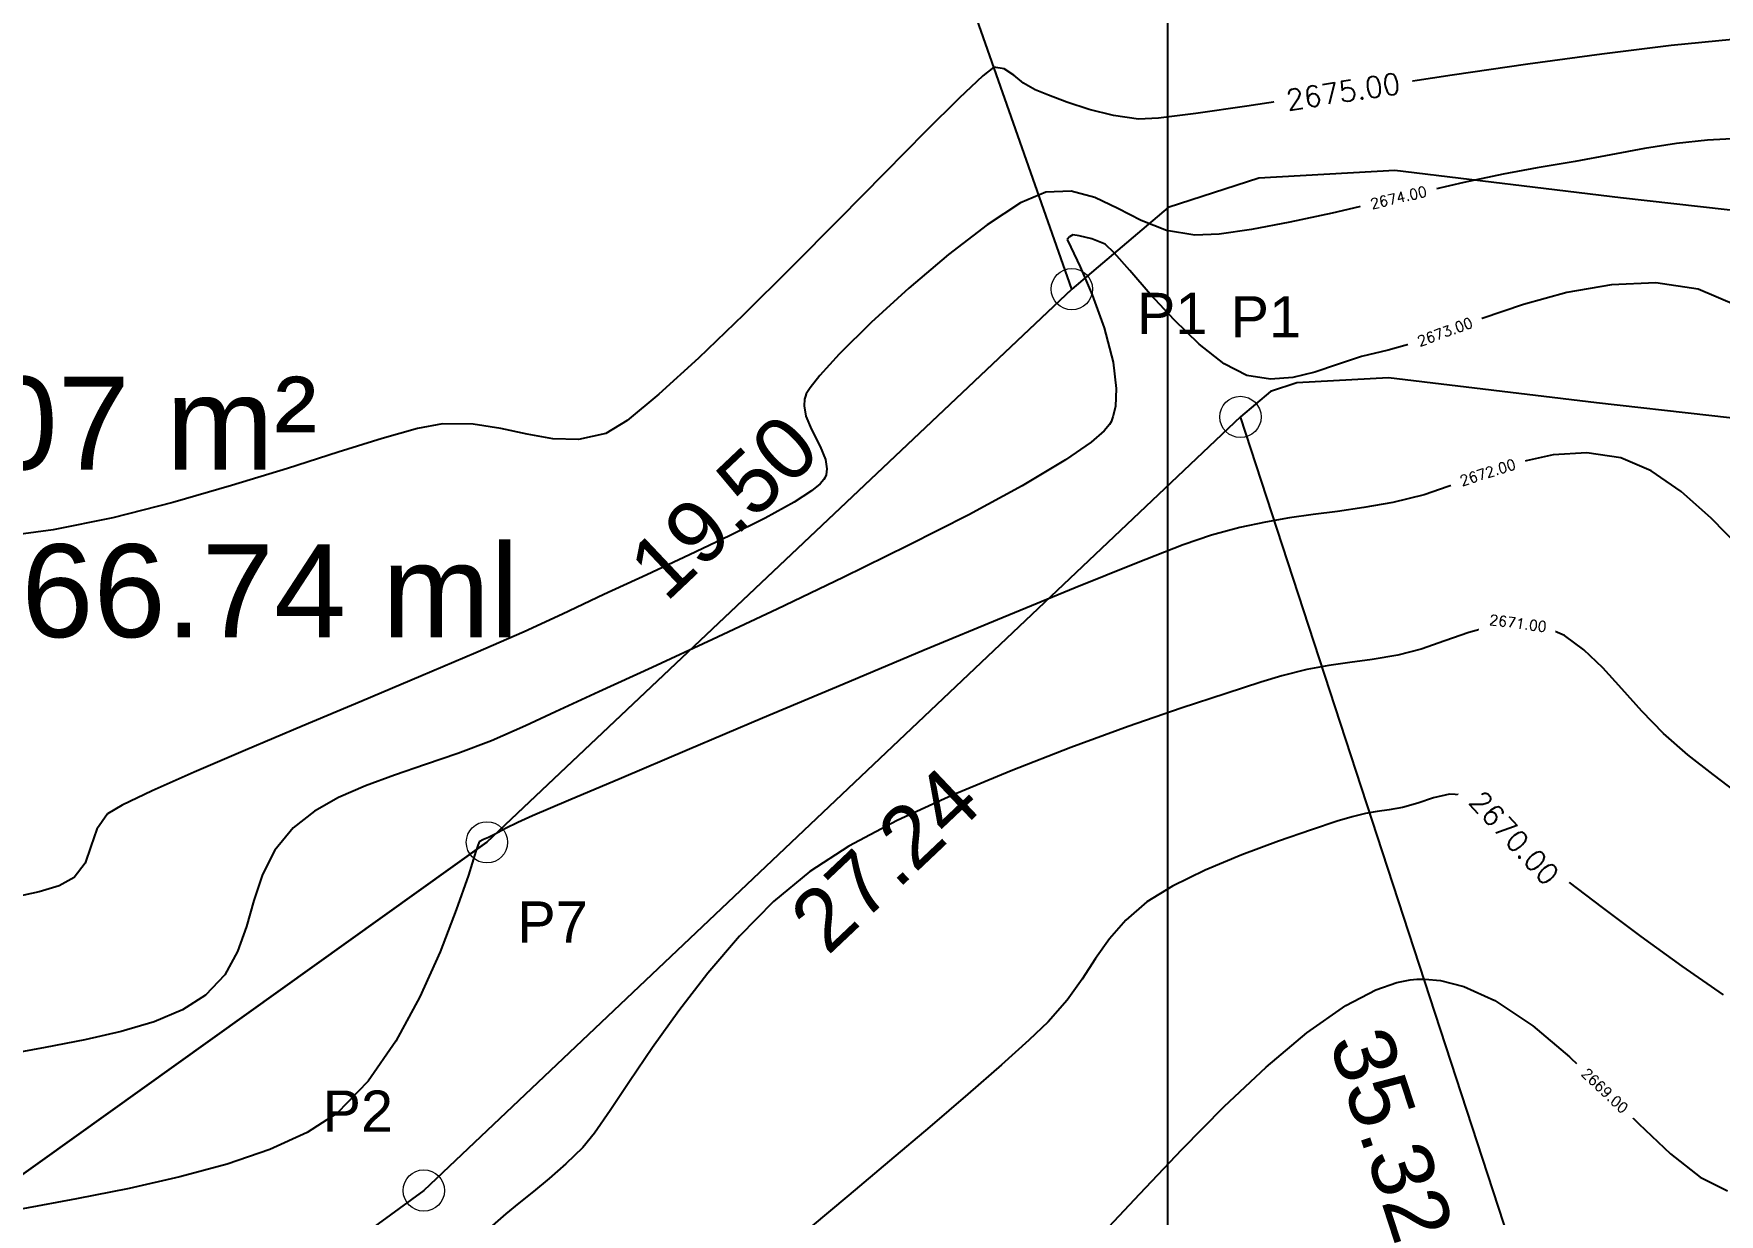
# Model space of a CAD drawing. Header units: millimetres. Extents: x 736950 to 740938, y 8500595 to 8502163.
# Drawn here: x 738272.53 to 738313.35, y 8501870.27 to 8501898.85 of the extents above; entities that cross this region are included whole.
import ezdxf
from ezdxf.enums import TextEntityAlignment as Align

# ---------------------------------------------------------------- set-up
doc = ezdxf.new("R2010")
doc.units = ezdxf.units.MM
for name, color, linetype in [('C-TOPO', 7, 'Continuous'), ('C-TOPO-MAJR', 9, 'Continuous'), ('C-TOPO-MINR', 8, 'Continuous'), ('C-TOPO-TEXT', 7, 'Continuous'), ('Cuadricula Coordenadas', 5, 'Continuous')]:
    doc.layers.add(name, color=color, linetype=linetype)
for name, color, linetype, lineweight in [('CAMINO ACTUAL', 1, 'Continuous', 13), ('COTAS', 40, 'Continuous', 5), ('CUADROS', 9, 'Continuous', 20)]:
    doc.layers.add(name, color=color, linetype=linetype, lineweight=lineweight)
doc.styles.add('COTAS', font='arial.ttf')
doc.styles.add('CUADROS', font='arial.ttf')
doc.styles.get("Standard").update_dxf_attribs({"font": 'simplex.shx'})
doc.dimstyles.new('GenDist', dxfattribs={"dimtxt": 1.5, "dimasz": 2, "dimexe": 0.18, "dimexo": 0.0625, "dimgap": 1, "dimtad": 2, "dimzin": 1, "dimdsep": 46, "dimtxsty": 'COTAS', "dimcen": 0.09, "dimse1": 1, "dimse2": 1, "dimsd1": 1, "dimsd2": 1, "dimadec": 0, "dimazin": 0, "dimtfac": 1, "dimtofl": 0, "dimtmove": 0, "dimatfit": 3, "dimfxl": 1, "dimtolj": 1, "dimtzin": 0, "dimarcsym": 0})

# ---------------------------------------------------------------- blocks, each defined once
blk = doc.blocks.new('*D88')
at = {"layer": 'Defpoints', "color": 0, "transparency": 16777216}
for p in [(738301.755, 8501889.572), (738281.978, 8501870.841), (738282.052, 8501870.763)]:
    blk.add_point(p, dxfattribs=at)
at = {"layer": 'COTAS', "color": 0, "transparency": 16777216, "insert": (738293.146, 8501878.856), "char_height": 1.5, "attachment_point": 5, "rotation": 43.4449, "style": 'COTAS'}
blk.add_mtext('\\A1;27.24', dxfattribs=at)
blk = doc.blocks.new('*D89')
at = {"layer": 'Defpoints', "color": 0, "transparency": 16777216}
for p in [(738281.978, 8501870.841), (738265.505, 8501858.824), (738265.622, 8501858.662)]:
    blk.add_point(p, dxfattribs=at)
at = {"layer": 'COTAS', "color": 0, "transparency": 16777216, "insert": (738274.9, 8501863.244), "char_height": 1.5, "attachment_point": 5, "rotation": 36.1096, "style": 'COTAS'}
blk.add_mtext('\\A1;20.39', dxfattribs=at)
blk = doc.blocks.new('*D99')
at = {"layer": 'Defpoints', "color": 0, "transparency": 16777216}
for p in [(738301.608, 8501889.524), (738301.755, 8501889.572), (738312.72, 8501856)]:
    blk.add_point(p, dxfattribs=at)
at = {"layer": 'COTAS', "color": 0, "transparency": 16777216, "insert": (738305.411, 8501872.189), "char_height": 1.5, "attachment_point": 5, "rotation": 288.0872, "style": 'COTAS'}
blk.add_mtext('\\A1;35.32', dxfattribs=at)
blk = doc.blocks.new('*D100')
at = {"layer": 'Defpoints', "color": 0, "transparency": 16777216}
for p in [(738289.934, 8501914.183), (738290.092, 8501914.239), (738297.672, 8501892.666)]:
    blk.add_point(p, dxfattribs=at)
at = {"layer": 'COTAS', "color": 0, "transparency": 16777216, "insert": (738292.058, 8501902.811), "char_height": 1.5, "attachment_point": 5, "rotation": 289.3595, "style": 'COTAS'}
blk.add_mtext('\\A1;22.87', dxfattribs=at)
blk = doc.blocks.new('*D105')
at = {"layer": 'Defpoints', "color": 0, "transparency": 16777216}
for p in [(738283.427, 8501879.382), (738283.506, 8501879.272), (738255.984, 8501859.592)]:
    blk.add_point(p, dxfattribs=at)
at = {"layer": 'COTAS', "color": 0, "transparency": 16777216, "insert": (738268.639, 8501870.979), "char_height": 1.5, "attachment_point": 5, "rotation": 35.5666, "style": 'COTAS'}
blk.add_mtext('\\A1;33.83', dxfattribs=at)
blk = doc.blocks.new('*D106')
at = {"layer": 'Defpoints', "color": 0, "transparency": 16777216}
for p in [(738297.535, 8501892.811), (738297.672, 8501892.666), (738283.506, 8501879.272)]:
    blk.add_point(p, dxfattribs=at)
at = {"layer": 'COTAS', "color": 0, "transparency": 16777216, "insert": (738289.239, 8501887.397), "char_height": 1.5, "attachment_point": 5, "rotation": 43.397, "style": 'COTAS'}
blk.add_mtext('\\A1;19.50', dxfattribs=at)
blk = doc.blocks.new('*U127')
at = {"layer": 'C-TOPO-MAJR', "color": 9, "linetype": 'Continuous', "lineweight": -3, "insert": (738304.244, 8501897.448, 2675), "char_height": 0.5, "width": 2.9819, "attachment_point": 5, "rotation": 8.6394, "bg_fill": 3, "box_fill_scale": 1.4, "bg_fill_color": 256, "bg_fill_true_color": 13158600, "bg_fill_transparency": 0}
blk.add_mtext('2675.00', dxfattribs=at)
blk = doc.blocks.new('*U128')
at = {"layer": 'C-TOPO-MINR', "color": 4, "linetype": 'Continuous', "lineweight": -3, "insert": (738305.585, 8501894.882, 2674), "char_height": 0.25, "width": 1.49095, "attachment_point": 5, "rotation": 13.1961, "bg_fill": 3, "box_fill_scale": 1.8, "bg_fill_color": 256, "bg_fill_true_color": 13158600, "bg_fill_transparency": 0}
blk.add_mtext('2674.00', dxfattribs=at)
blk = doc.blocks.new('*U129')
at = {"layer": 'C-TOPO-MINR', "color": 4, "linetype": 'Continuous', "lineweight": -3, "insert": (738306.709, 8501891.63, 2673), "char_height": 0.25, "width": 1.49095, "attachment_point": 5, "rotation": 20.0455, "bg_fill": 3, "box_fill_scale": 1.8, "bg_fill_color": 256, "bg_fill_true_color": 13158600, "bg_fill_transparency": 0}
blk.add_mtext('2673.00', dxfattribs=at)
blk = doc.blocks.new('*U130')
at = {"layer": 'C-TOPO-MINR', "color": 4, "linetype": 'Continuous', "lineweight": -3, "insert": (738307.745, 8501888.228, 2672), "char_height": 0.25, "width": 1.49095, "attachment_point": 5, "rotation": 17.7168, "bg_fill": 3, "box_fill_scale": 1.8, "bg_fill_color": 256, "bg_fill_true_color": 13158600, "bg_fill_transparency": 0}
blk.add_mtext('2672.00', dxfattribs=at)
blk = doc.blocks.new('*U131')
at = {"layer": 'C-TOPO-MINR', "color": 4, "linetype": 'Continuous', "lineweight": -3, "insert": (738308.478, 8501884.577, 2671), "char_height": 0.25, "width": 1.44286, "attachment_point": 5, "rotation": 352.5138, "bg_fill": 3, "box_fill_scale": 1.8, "bg_fill_color": 256, "bg_fill_true_color": 13158600, "bg_fill_transparency": 0}
blk.add_mtext('2671.00', dxfattribs=at)
blk = doc.blocks.new('*U132')
at = {"layer": 'C-TOPO-MAJR', "color": 9, "linetype": 'Continuous', "lineweight": -3, "insert": (738308.388, 8501879.38, 2670), "char_height": 0.5, "width": 2.9819, "attachment_point": 5, "rotation": 312.6847, "bg_fill": 3, "box_fill_scale": 1.4, "bg_fill_color": 256, "bg_fill_true_color": 13158600, "bg_fill_transparency": 0}
blk.add_mtext('2670.00', dxfattribs=at)
blk = doc.blocks.new('*U133')
at = {"layer": 'C-TOPO-MINR', "color": 4, "linetype": 'Continuous', "lineweight": -3, "insert": (738310.582, 8501873.259, 2669), "char_height": 0.25, "width": 1.49095, "attachment_point": 5, "rotation": 316.4081, "bg_fill": 3, "box_fill_scale": 1.8, "bg_fill_color": 256, "bg_fill_true_color": 13158600, "bg_fill_transparency": 0}
blk.add_mtext('2669.00', dxfattribs=at)

msp = doc.modelspace()

# ---------------------------------------------------------------- linework, layer by layer
at = {"flags": 128}
for points, elevation in [([(738297.672, 8501892.6662), (738290.0923, 8501914.2386), (738267.9248, 8501899.0398), (738255.1015, 8501891.0145), (738239.2577, 8501887.1487), (738255.9841, 8501859.592), (738283.5063, 8501879.2717)], 2677.154), ([(738301.7554, 8501889.5724), (738281.978, 8501870.8405), (738265.5047, 8501858.8237), (738254.2435, 8501852.4567), (738257.6059, 8501847.6166), (738268.0353, 8501844.8346), (738277.076, 8501845.2581), (738287.5657, 8501847.6803), (738291.4324, 8501851.6847), (738294.9209, 8501844.75), (738303.4166, 8501850.6021), (738312.7203, 8501855.9999)], 2668.81)]:
    msp.add_lwpolyline(points, close=True, dxfattribs=dict(at, elevation=elevation))
msp.add_lwpolyline([(738406.5503, 8501898.2148), (738399.651, 8501888.8854), (738391.4841, 8501886.2694), (738384.1476, 8501885.2053), (738375.6591, 8501885.2672), (738367.0806, 8501885.5051), (738338.0942, 8501886.9764), (738321.2638, 8501888.6856), (738310.3819, 8501889.9141), (738305.3388, 8501890.5219), (738303.1229, 8501890.3954), (738302.4838, 8501890.1896)])
for points in [[(738338.4738, 8501891.9635), (738321.7968, 8501893.6572), (738310.9615, 8501894.8804), (738305.4968, 8501895.539), (738302.1991, 8501895.3509), (738300.0078, 8501894.645), (738297.672, 8501892.6662), (738283.5063, 8501879.2717), (738255.9841, 8501859.592), (738253.2136, 8501858.294), (738250.0124, 8501857.8426), (738246.6604, 8501858.2187), (738242.1787, 8501859.6103), (738238.6265, 8501861.6904)], [(738302.4838, 8501890.1896), (738301.7554, 8501889.5724)]]:
    msp.add_lwpolyline(points, dxfattribs=at)
at = {"layer": 'C-TOPO', "color": 3, "linetype": 'Continuous', "lineweight": -3}
for p, q in [((738312.1849, 8501898.5622, 2675), (738310.5053, 8501898.3559, 2675)), ((738313.6759, 8501898.7126, 2675), (738312.1849, 8501898.5622, 2675)), ((738295.7842, 8501898.0392, 2675), (738295.5135, 8501897.8332, 2675)), ((738296.0359, 8501897.9978, 2675), (738295.7842, 8501898.0392, 2675)), ((738296.2646, 8501897.848, 2675), (738296.0359, 8501897.9978, 2675)), ((738308.7121, 8501898.1112, 2675), (738306.8806, 8501897.8455, 2675)), ((738310.5053, 8501898.3559, 2675), (738308.7121, 8501898.1112, 2675)), ((738295.5135, 8501897.8332, 2675), (738294.9419, 8501897.2893, 2675)), ((738296.5033, 8501897.6572, 2675), (738296.2646, 8501897.848, 2675)), ((738296.7851, 8501897.493, 2675), (738296.5033, 8501897.6572, 2675)), ((738306.8806, 8501897.8455, 2675), (738305.0857, 8501897.5761, 2675)), ((738294.9419, 8501897.2893, 2675), (738294.1308, 8501896.4802, 2675)), ((738297.1089, 8501897.3608, 2675), (738296.7851, 8501897.493, 2675)), ((738297.5548, 8501897.1914, 2675), (738297.1089, 8501897.3608, 2675)), ((738298.0893, 8501897.0169, 2675), (738297.5548, 8501897.1914, 2675)), ((738303.4025, 8501897.3203, 2675), (738301.9062, 8501897.0956, 2675)), ((738305.0857, 8501897.5761, 2675), (738303.4025, 8501897.3203, 2675)), ((738298.6786, 8501896.8696, 2675), (738298.0893, 8501897.0169, 2675)), ((738299.2892, 8501896.7814, 2675), (738298.6786, 8501896.8696, 2675)), ((738299.7745, 8501896.8088, 2675), (738299.2892, 8501896.7814, 2675)), ((738300.6718, 8501896.9193, 2675), (738299.7745, 8501896.8088, 2675)), ((738301.9062, 8501897.0956, 2675), (738300.6718, 8501896.9193, 2675)), ((738294.1308, 8501896.4802, 2675), (738293.1415, 8501895.4785, 2675)), ((738293.1415, 8501895.4785, 2675), (738292.0353, 8501894.3567, 2675)), ((738292.0353, 8501894.3567, 2675), (738290.8737, 8501893.1875, 2675)), ((738290.8737, 8501893.1875, 2675), (738289.7181, 8501892.0434, 2675)), ((738289.7181, 8501892.0434, 2675), (738288.6298, 8501890.9972, 2675)), ((738288.6298, 8501890.9972, 2675), (738287.6701, 8501890.1213, 2675)), ((738287.6701, 8501890.1213, 2675), (738286.9005, 8501889.4885, 2675)), ((738286.9005, 8501889.4885, 2675), (738286.3823, 8501889.1712, 2675)), ((738280.9671, 8501889.0507, 2675), (738279.9018, 8501888.7183, 2675)), ((738281.8255, 8501889.2904, 2675), (738280.9671, 8501889.0507, 2675)), ((738282.4332, 8501889.404, 2675), (738281.8255, 8501889.2904, 2675)), ((738283.1723, 8501889.398, 2675), (738282.4332, 8501889.404, 2675)), ((738283.8469, 8501889.2919, 2675), (738283.1723, 8501889.398, 2675)), ((738284.4809, 8501889.151, 2675), (738283.8469, 8501889.2919, 2675)), ((738285.0987, 8501889.0404, 2675), (738284.4809, 8501889.151, 2675)), ((738285.7245, 8501889.0255, 2675), (738285.0987, 8501889.0404, 2675)), ((738286.3823, 8501889.1712, 2675), (738285.7245, 8501889.0255, 2675)), ((738279.9018, 8501888.7183, 2675), (738278.6731, 8501888.3267, 2675)), ((738278.6731, 8501888.3267, 2675), (738277.3247, 8501887.9093, 2675)), ((738277.3247, 8501887.9093, 2675), (738275.9004, 8501887.4994, 2675)), ((738275.9004, 8501887.4994, 2675), (738274.4438, 8501887.1304, 2675)), ((738274.4438, 8501887.1304, 2675), (738272.9986, 8501886.8359, 2675)), ((738272.9986, 8501886.8359, 2675), (738271.6084, 8501886.6491, 2675)), ((738306.8188, 8501880.4402, 2670), (738306.431, 8501880.3514, 2670)), ((738307.2179, 8501880.4123, 2670), (738306.8188, 8501880.4402, 2670)), ((738305.3537, 8501880.0583, 2670), (738305.0674, 8501880.0199, 2670)), ((738305.6837, 8501880.1116, 2670), (738305.3537, 8501880.0583, 2670)), ((738306.0531, 8501880.2178, 2670), (738305.6837, 8501880.1116, 2670)), ((738306.431, 8501880.3514, 2670), (738306.0531, 8501880.2178, 2670)), ((738307.5223, 8501880.2633, 2670), (738307.2179, 8501880.4123, 2670)), ((738307.803, 8501880.0173, 2670), (738307.5223, 8501880.2633, 2670)), ((738304.0989, 8501879.7807, 2670), (738303.4741, 8501879.5759, 2670)), ((738304.4618, 8501879.8928, 2670), (738304.0989, 8501879.7807, 2670)), ((738304.7838, 8501879.9726, 2670), (738304.4618, 8501879.8928, 2670)), ((738305.0674, 8501880.0199, 2670), (738304.7838, 8501879.9726, 2670)), ((738308.0838, 8501879.7108, 2670), (738307.803, 8501880.0173, 2670)), ((738308.3885, 8501879.3804, 2670), (738308.0838, 8501879.7108, 2670)), ((738302.675, 8501879.2977, 2670), (738301.7894, 8501878.9652, 2670)), ((738303.4741, 8501879.5759, 2670), (738302.675, 8501879.2977, 2670)), ((738308.7409, 8501879.0628, 2670), (738308.3885, 8501879.3804, 2670)), ((738301.7894, 8501878.9652, 2670), (738300.9047, 8501878.5975, 2670)), ((738309.1023, 8501878.7811, 2670), (738308.7409, 8501879.0628, 2670)), ((738300.9047, 8501878.5975, 2670), (738300.1087, 8501878.2139, 2670)), ((738309.7175, 8501878.3055, 2670), (738309.1023, 8501878.7811, 2670)), ((738300.1087, 8501878.2139, 2670), (738299.4888, 8501877.8335, 2670)), ((738310.5237, 8501877.6918, 2670), (738309.7175, 8501878.3055, 2670)), ((738299.4888, 8501877.8335, 2670), (738298.9774, 8501877.3907, 2670)), ((738311.4579, 8501876.9955, 2670), (738310.5237, 8501877.6918, 2670)), ((738298.9774, 8501877.3907, 2670), (738298.5808, 8501876.9313, 2670)), ((738298.5808, 8501876.9313, 2670), (738298.2469, 8501876.455, 2670)), ((738312.4569, 8501876.2724, 2670), (738311.4579, 8501876.9955, 2670)), ((738298.2469, 8501876.455, 2670), (738297.9234, 8501875.9619, 2670)), ((738297.9234, 8501875.9619, 2670), (738297.558, 8501875.4518, 2670)), ((738313.4579, 8501875.5781, 2670), (738312.4569, 8501876.2724, 2670)), ((738297.558, 8501875.4518, 2670), (738297.0984, 8501874.9246, 2670)), ((738297.0984, 8501874.9246, 2670), (738296.633, 8501874.4791, 2670)), ((738296.633, 8501874.4791, 2670), (738295.9677, 8501873.882, 2670)), ((738295.9677, 8501873.882, 2670), (738295.1507, 8501873.1711, 2670)), ((738295.1507, 8501873.1711, 2670), (738294.2304, 8501872.384, 2670)), ((738294.2304, 8501872.384, 2670), (738293.255, 8501871.5583, 2670)), ((738293.255, 8501871.5583, 2670), (738292.273, 8501870.7317, 2670)), ((738292.273, 8501870.7317, 2670), (738291.3325, 8501869.9418, 2670))]:
    msp.add_line(p, q, dxfattribs=at)
at = {"layer": 'C-TOPO', "color": 42, "linetype": 'Continuous', "lineweight": -3}
for p, q in [((738311.5374, 8501896.0677, 2674), (738310.7214, 8501895.9195, 2674)), ((738312.3165, 8501896.1913, 2674), (738311.5374, 8501896.0677, 2674)), ((738313.069, 8501896.2769, 2674), (738312.3165, 8501896.1913, 2674)), ((738313.8054, 8501896.311, 2674), (738313.069, 8501896.2769, 2674)), ((738308.9373, 8501895.6033, 2674), (738308.1152, 8501895.4522, 2674)), ((738309.8582, 8501895.7603, 2674), (738308.9373, 8501895.6033, 2674)), ((738310.7214, 8501895.9195, 2674), (738309.8582, 8501895.7603, 2674)), ((738307.1622, 8501895.2474, 2674), (738306.1237, 8501895.0088, 2674)), ((738308.1152, 8501895.4522, 2674), (738307.1622, 8501895.2474, 2674)), ((738296.4308, 8501894.7533, 2674), (738295.6181, 8501894.2221, 2674)), ((738297.0434, 8501895.0178, 2674), (738296.4308, 8501894.7533, 2674)), ((738297.6582, 8501895.0405, 2674), (738297.0434, 8501895.0178, 2674)), ((738298.2291, 8501894.8832, 2674), (738297.6582, 8501895.0405, 2674)), ((738298.7849, 8501894.6217, 2674), (738298.2291, 8501894.8832, 2674)), ((738305.0453, 8501894.7559, 2674), (738303.9726, 8501894.5086, 2674)), ((738306.1237, 8501895.0088, 2674), (738305.0453, 8501894.7559, 2674)), ((738299.3543, 8501894.3318, 2674), (738298.7849, 8501894.6217, 2674)), ((738299.9662, 8501894.0894, 2674), (738299.3543, 8501894.3318, 2674)), ((738303.9726, 8501894.5086, 2674), (738302.9511, 8501894.2867, 2674)), ((738295.6181, 8501894.2221, 2674), (738294.6888, 8501893.507, 2674)), ((738297.6193, 8501893.9331, 2673), (738297.5618, 8501893.8692, 2673)), ((738297.6927, 8501893.9803, 2673), (738297.6193, 8501893.9331, 2673)), ((738297.8489, 8501893.9587, 2673), (738297.6927, 8501893.9803, 2673)), ((738298.16, 8501893.8819, 2673), (738297.8489, 8501893.9587, 2673)), ((738300.6493, 8501893.9704, 2674), (738299.9662, 8501894.0894, 2674)), ((738301.2439, 8501893.9978, 2674), (738300.6493, 8501893.9704, 2674)), ((738302.0263, 8501894.1098, 2674), (738301.2439, 8501893.9978, 2674)), ((738302.9511, 8501894.2867, 2674), (738302.0263, 8501894.1098, 2674)), ((738294.6888, 8501893.507, 2674), (738293.7265, 8501892.6911, 2674)), ((738297.5618, 8501893.8692, 2673), (738297.6487, 8501893.684, 2673)), ((738297.6487, 8501893.684, 2673), (738297.8717, 8501893.2093, 2673)), ((738298.4811, 8501893.7513, 2673), (738298.16, 8501893.8819, 2673)), ((738298.6961, 8501893.5444, 2673), (738298.4811, 8501893.7513, 2673)), ((738299.0741, 8501893.1146, 2673), (738298.6961, 8501893.5444, 2673)), ((738297.8717, 8501893.2093, 2673), (738298.1621, 8501892.5298, 2673)), ((738299.5723, 8501892.5464, 2673), (738299.0741, 8501893.1146, 2673)), ((738293.7265, 8501892.6911, 2674), (738292.8148, 8501891.8572, 2674)), ((738310.7452, 8501892.773, 2673), (738309.6636, 8501892.5813, 2673)), ((738311.8167, 8501892.8172, 2673), (738310.7452, 8501892.773, 2673)), ((738312.843, 8501892.6633, 2673), (738311.8167, 8501892.8172, 2673)), ((738298.1621, 8501892.5298, 2673), (738298.4511, 8501891.7301, 2673)), ((738300.148, 8501891.9243, 2673), (738299.5723, 8501892.5464, 2673)), ((738308.607, 8501892.293, 2673), (738307.6104, 8501891.959, 2673)), ((738309.6636, 8501892.5813, 2673), (738308.607, 8501892.293, 2673)), ((738313.765, 8501892.2707, 2673), (738312.843, 8501892.6633, 2673)), ((738300.7584, 8501891.3326, 2673), (738300.148, 8501891.9243, 2673)), ((738307.6104, 8501891.959, 2673), (738306.709, 8501891.6301, 2673)), ((738292.8148, 8501891.8572, 2674), (738292.037, 8501891.0884, 2674)), ((738298.4511, 8501891.7301, 2673), (738298.67, 8501890.895, 2673)), ((738306.709, 8501891.6301, 2673), (738305.9377, 8501891.3571, 2673)), ((738292.037, 8501891.0884, 2674), (738291.5675, 8501890.5759, 2674)), ((738301.3605, 8501890.8559, 2673), (738300.7584, 8501891.3326, 2673)), ((738305.3316, 8501891.1908, 2673), (738304.6873, 8501891.0324, 2673)), ((738305.9377, 8501891.3571, 2673), (738305.3316, 8501891.1908, 2673)), ((738298.67, 8501890.895, 2673), (738298.7485, 8501890.2583, 2673)), ((738301.9115, 8501890.5785, 2673), (738301.3605, 8501890.8559, 2673)), ((738303.5572, 8501890.6578, 2673), (738303.0252, 8501890.5252, 2673)), ((738304.1036, 8501890.8408, 2673), (738303.5572, 8501890.6578, 2673)), ((738304.6873, 8501891.0324, 2673), (738304.1036, 8501890.8408, 2673)), ((738291.3325, 8501890.2792, 2674), (738291.2416, 8501890.1331, 2674)), ((738291.5675, 8501890.5759, 2674), (738291.3325, 8501890.2792, 2674)), ((738298.7485, 8501890.2583, 2673), (738298.728, 8501889.8275, 2673)), ((738302.4843, 8501890.4849, 2673), (738301.9115, 8501890.5785, 2673)), ((738303.0252, 8501890.5252, 2673), (738302.4843, 8501890.4849, 2673)), ((738291.1975, 8501889.9983, 2674), (738291.1869, 8501889.8376, 2674)), ((738291.1869, 8501889.8376, 2674), (738291.2324, 8501889.5932, 2674)), ((738291.2179, 8501890.0776, 2674), (738291.1975, 8501889.9983, 2674)), ((738291.2416, 8501890.1331, 2674), (738291.2179, 8501890.0776, 2674)), ((738291.2324, 8501889.5932, 2674), (738291.369, 8501889.2646, 2674)), ((738298.6228, 8501889.4571, 2673), (738298.5843, 8501889.389, 2673)), ((738298.6682, 8501889.5727, 2673), (738298.6228, 8501889.4571, 2673)), ((738298.728, 8501889.8275, 2673), (738298.6682, 8501889.5727, 2673)), ((738291.369, 8501889.2646, 2674), (738291.5791, 8501888.8577, 2674)), ((738298.4555, 8501889.2353, 2673), (738298.1414, 8501888.9636, 2673)), ((738298.5843, 8501889.389, 2673), (738298.4555, 8501889.2353, 2673)), ((738291.5791, 8501888.8577, 2674), (738291.7069, 8501888.5421, 2674)), ((738298.1414, 8501888.9636, 2673), (738297.52, 8501888.5337, 2673)), ((738309.3306, 8501888.654, 2672), (738308.532, 8501888.4795, 2672)), ((738310.1423, 8501888.7035, 2672), (738309.3306, 8501888.654, 2672)), ((738310.9679, 8501888.5796, 2672), (738310.1423, 8501888.7035, 2672)), ((738291.7069, 8501888.5421, 2674), (738291.7407, 8501888.3151, 2674)), ((738291.7407, 8501888.3151, 2674), (738291.7198, 8501888.1697, 2674)), ((738297.52, 8501888.5337, 2673), (738296.4676, 8501887.9066, 2673)), ((738307.7455, 8501888.2282, 2672), (738306.9701, 8501887.9486, 2672)), ((738308.532, 8501888.4795, 2672), (738307.7455, 8501888.2282, 2672)), ((738311.6992, 8501888.2675, 2672), (738310.9679, 8501888.5796, 2672)), ((738312.4307, 8501887.7639, 2672), (738311.6992, 8501888.2675, 2672)), ((738291.5808, 8501887.9532, 2674), (738291.369, 8501887.7798, 2674)), ((738291.6677, 8501888.0537, 2674), (738291.5808, 8501887.9532, 2674)), ((738291.6937, 8501888.0991, 2674), (738291.6677, 8501888.0537, 2674)), ((738291.7198, 8501888.1697, 2674), (738291.6937, 8501888.0991, 2674)), ((738296.4676, 8501887.9066, 2673), (738295.1736, 8501887.2048, 2673)), ((738306.9701, 8501887.9486, 2672), (738306.2049, 8501887.689, 2672)), ((738290.9508, 8501887.5108, 2674), (738290.2452, 8501887.1235, 2674)), ((738291.369, 8501887.7798, 2674), (738290.9508, 8501887.5108, 2674)), ((738305.449, 8501887.4977, 2672), (738304.7426, 8501887.3768, 2672)), ((738306.2049, 8501887.689, 2672), (738305.449, 8501887.4977, 2672)), ((738313.1557, 8501887.1224, 2672), (738312.4307, 8501887.7639, 2672)), ((738290.2452, 8501887.1235, 2674), (738289.382, 8501886.6921, 2674)), ((738295.1736, 8501887.2048, 2673), (738293.7073, 8501886.4549, 2673)), ((738302.3626, 8501887.0273, 2672), (738301.7409, 8501886.894, 2672)), ((738302.946, 8501887.1262, 2672), (738302.3626, 8501887.0273, 2672)), ((738303.5187, 8501887.2069, 2672), (738302.946, 8501887.1262, 2672)), ((738304.1084, 8501887.2851, 2672), (738303.5187, 8501887.2069, 2672)), ((738304.7426, 8501887.3768, 2672), (738304.1084, 8501887.2851, 2672)), ((738313.8675, 8501886.3966, 2672), (738313.1557, 8501887.1224, 2672)), ((738289.382, 8501886.6921, 2674), (738288.4102, 8501886.2301, 2674)), ((738301.0533, 8501886.7107, 2672), (738300.3707, 8501886.4717, 2672)), ((738301.7409, 8501886.894, 2672), (738301.0533, 8501886.7107, 2672)), ((738288.4102, 8501886.2301, 2674), (738287.3788, 8501885.7511, 2674)), ((738293.7073, 8501886.4549, 2673), (738292.1379, 8501885.6833, 2673)), ((738300.3707, 8501886.4717, 2672), (738299.2379, 8501886.0317, 2672)), ((738287.3788, 8501885.7511, 2674), (738286.3368, 8501885.2684, 2674)), ((738299.2379, 8501886.0317, 2672), (738297.7509, 8501885.4324, 2672)), ((738292.1379, 8501885.6833, 2673), (738290.5348, 8501884.9168, 2673)), ((738297.7509, 8501885.4324, 2672), (738296.0057, 8501884.7155, 2672)), ((738286.3368, 8501885.2684, 2674), (738285.333, 8501884.7957, 2674)), ((738285.333, 8501884.7957, 2674), (738284.4099, 8501884.3723, 2674)), ((738290.5348, 8501884.9168, 2673), (738288.9673, 8501884.1819, 2673)), ((738296.0057, 8501884.7155, 2672), (738294.098, 8501883.9229, 2672)), ((738308.4783, 8501884.5767, 2671), (738307.8757, 8501884.5137, 2671)), ((738309.0929, 8501884.496, 2671), (738308.4783, 8501884.5767, 2671)), ((738284.4099, 8501884.3723, 2674), (738283.2414, 8501883.8616, 2674)), ((738288.9673, 8501884.1819, 2673), (738287.5046, 8501883.5052, 2673)), ((738306.7027, 8501884.1524, 2671), (738306.1305, 8501883.9523, 2671)), ((738307.2841, 8501884.3559, 2671), (738306.7027, 8501884.1524, 2671)), ((738307.8757, 8501884.5137, 2671), (738307.2841, 8501884.3559, 2671)), ((738309.6007, 8501884.2778, 2671), (738309.0929, 8501884.496, 2671)), ((738310.0726, 8501883.9336, 2671), (738309.6007, 8501884.2778, 2671)), ((738283.2414, 8501883.8616, 2674), (738281.9047, 8501883.2914, 2674)), ((738294.098, 8501883.9229, 2672), (738292.1239, 8501883.0961, 2672)), ((738305.5664, 8501883.8047, 2671), (738304.9483, 8501883.7022, 2671)), ((738306.1305, 8501883.9523, 2671), (738305.5664, 8501883.8047, 2671)), ((738310.5288, 8501883.4939, 2671), (738310.0726, 8501883.9336, 2671)), ((738287.5046, 8501883.5052, 2673), (738286.216, 8501882.9134, 2673)), ((738302.7576, 8501883.3018, 2671), (738302.2459, 8501883.1457, 2671)), ((738303.3599, 8501883.4562, 2671), (738302.7576, 8501883.3018, 2671)), ((738303.8935, 8501883.5559, 2671), (738303.3599, 8501883.4562, 2671)), ((738304.4069, 8501883.6286, 2671), (738303.8935, 8501883.5559, 2671)), ((738304.9483, 8501883.7022, 2671), (738304.4069, 8501883.6286, 2671)), ((738310.9891, 8501882.9894, 2671), (738310.5288, 8501883.4939, 2671)), ((738281.9047, 8501883.2914, 2674), (738280.4768, 8501882.6894, 2674)), ((738286.216, 8501882.9134, 2673), (738285.1709, 8501882.4329, 2673)), ((738292.1239, 8501883.0961, 2672), (738290.1792, 8501882.2768, 2672)), ((738302.2459, 8501883.1457, 2671), (738301.4097, 8501882.8789, 2671)), ((738311.4734, 8501882.4508, 2671), (738310.9891, 8501882.9894, 2671)), ((738280.4768, 8501882.6894, 2674), (738279.0349, 8501882.0834, 2674)), ((738300.3181, 8501882.5163, 2671), (738299.04, 8501882.0731, 2671)), ((738301.4097, 8501882.8789, 2671), (738300.3181, 8501882.5163, 2671)), ((738279.0349, 8501882.0834, 2674), (738277.6561, 8501881.5009, 2674)), ((738284.4384, 8501882.0905, 2673), (738283.6134, 8501881.729, 2673)), ((738285.1709, 8501882.4329, 2673), (738284.4384, 8501882.0905, 2673)), ((738290.1792, 8501882.2768, 2672), (738288.3599, 8501881.5069, 2672)), ((738299.04, 8501882.0731, 2671), (738297.6447, 8501881.5645, 2671)), ((738312.0016, 8501881.9087, 2671), (738311.4734, 8501882.4508, 2671)), ((738283.6134, 8501881.729, 2673), (738282.804, 8501881.4242, 2673)), ((738312.5939, 8501881.3937, 2671), (738312.0016, 8501881.9087, 2671)), ((738277.6561, 8501881.5009, 2674), (738276.4175, 8501880.9699, 2674)), ((738282.804, 8501881.4242, 2673), (738282.0197, 8501881.1555, 2673)), ((738288.3599, 8501881.5069, 2672), (738286.7618, 8501880.828, 2672)), ((738297.6447, 8501881.5645, 2671), (738296.2011, 8501881.0055, 2671)), ((738313.2052, 8501880.9176, 2671), (738312.5939, 8501881.3937, 2671)), ((738276.4175, 8501880.9699, 2674), (738275.3963, 8501880.5179, 2674)), ((738281.2704, 8501880.9019, 2673), (738280.5657, 8501880.6428, 2673)), ((738282.0197, 8501881.1555, 2673), (738281.2704, 8501880.9019, 2673)), ((738296.2011, 8501881.0055, 2671), (738294.7784, 8501880.4112, 2671)), ((738313.9115, 8501880.3721, 2671), (738313.2052, 8501880.9176, 2671)), ((738275.3963, 8501880.5179, 2674), (738274.6695, 8501880.1726, 2674)), ((738280.5657, 8501880.6428, 2673), (738279.9152, 8501880.3572, 2673)), ((738286.7618, 8501880.828, 2672), (738285.4809, 8501880.2817, 2672)), ((738274.6695, 8501880.1726, 2674), (738274.3142, 8501879.9619, 2674)), ((738279.9152, 8501880.3572, 2673), (738279.3286, 8501880.0245, 2673)), ((738285.4809, 8501880.2817, 2672), (738284.613, 8501879.9099, 2672)), ((738294.7784, 8501880.4112, 2671), (738293.4456, 8501879.7968, 2671)), ((738274.3142, 8501879.9619, 2674), (738274.0559, 8501879.5885, 2674)), ((738278.8157, 8501879.6239, 2673), (738278.3697, 8501879.0837, 2673)), ((738279.3286, 8501880.0245, 2673), (738278.8157, 8501879.6239, 2673)), ((738284.2541, 8501879.7542, 2672), (738283.956, 8501879.6057, 2672)), ((738284.613, 8501879.9099, 2672), (738284.2541, 8501879.7542, 2672)), ((738293.4456, 8501879.7968, 2671), (738292.2718, 8501879.1774, 2671)), ((738274.0559, 8501879.5885, 2674), (738273.9176, 8501879.1733, 2674)), ((738283.3172, 8501879.2859, 2672), (738283.2418, 8501879.0598, 2672)), ((738283.4247, 8501879.3415, 2672), (738283.3172, 8501879.2859, 2672)), ((738283.5438, 8501879.3853, 2672), (738283.4247, 8501879.3415, 2672)), ((738283.6931, 8501879.4651, 2672), (738283.5438, 8501879.3853, 2672)), ((738283.956, 8501879.6057, 2672), (738283.6931, 8501879.4651, 2672)), ((738273.9176, 8501879.1733, 2674), (738273.7761, 8501878.7672, 2674)), ((738278.3697, 8501879.0837, 2673), (738278.0722, 8501878.4888, 2673)), ((738283.2418, 8501879.0598, 2672), (738283.0564, 8501878.4789, 2672)), ((738292.2718, 8501879.1774, 2671), (738291.3261, 8501878.568, 2671)), ((738273.5081, 8501878.4209, 2674), (738273.1439, 8501878.2182, 2674)), ((738273.7761, 8501878.7672, 2674), (738273.5081, 8501878.4209, 2674)), ((738278.0722, 8501878.4888, 2673), (738277.8627, 8501877.8644, 2673)), ((738283.0564, 8501878.4789, 2672), (738282.7656, 8501877.6354, 2672)), ((738291.3261, 8501878.568, 2671), (738290.4503, 8501877.8357, 2671)), ((738272.6665, 8501878.0713, 2674), (738272.1059, 8501877.9535, 2674)), ((738273.1439, 8501878.2182, 2674), (738272.6665, 8501878.0713, 2674)), ((738277.8627, 8501877.8644, 2673), (738277.6807, 8501877.2352, 2673)), ((738282.7656, 8501877.6354, 2672), (738282.3736, 8501876.6219, 2672)), ((738290.4503, 8501877.8357, 2671), (738289.6246, 8501876.9993, 2671)), ((738277.6807, 8501877.2352, 2673), (738277.4657, 8501876.6263, 2673)), ((738289.6246, 8501876.9993, 2671), (738288.8559, 8501876.1024, 2671)), ((738277.4657, 8501876.6263, 2673), (738277.1572, 8501876.0626, 2673)), ((738282.3736, 8501876.6219, 2672), (738281.8847, 8501875.5309, 2672)), ((738277.1572, 8501876.0626, 2673), (738276.6947, 8501875.569, 2673)), ((738288.8559, 8501876.1024, 2671), (738288.1512, 8501875.1884, 2671)), ((738305.8681, 8501875.9416, 2669), (738306.0263, 8501875.9564, 2669)), ((738306.0263, 8501875.9564, 2669), (738306.2173, 8501875.96, 2669)), ((738306.2173, 8501875.96, 2669), (738306.5985, 8501875.9263, 2669)), ((738276.6947, 8501875.569, 2673), (738276.1347, 8501875.2146, 2673)), ((738304.3115, 8501875.322, 2669), (738305.0305, 8501875.6984, 2669)), ((738305.0305, 8501875.6984, 2669), (738305.5421, 8501875.8771, 2669)), ((738305.5421, 8501875.8771, 2669), (738305.8681, 8501875.9416, 2669)), ((738306.5985, 8501875.9263, 2669), (738307.1667, 8501875.7824, 2669)), ((738307.1667, 8501875.7824, 2669), (738307.9156, 8501875.4409, 2669)), ((738276.1347, 8501875.2146, 2673), (738275.447, 8501874.928, 2673)), ((738281.8847, 8501875.5309, 2672), (738281.3035, 8501874.4547, 2672)), ((738288.1512, 8501875.1884, 2671), (738287.5175, 8501874.3006, 2671)), ((738303.3638, 8501874.6613, 2669), (738304.3115, 8501875.322, 2669)), ((738307.9156, 8501875.4409, 2669), (738308.8333, 8501874.8272, 2669)), ((738275.447, 8501874.928, 2673), (738274.6506, 8501874.6918, 2673)), ((738308.8333, 8501874.8272, 2669), (738309.7242, 8501874.0751, 2669)), ((738273.7649, 8501874.4889, 2673), (738272.809, 8501874.3022, 2673)), ((738274.6506, 8501874.6918, 2673), (738273.7649, 8501874.4889, 2673)), ((738281.3035, 8501874.4547, 2672), (738280.6342, 8501873.486, 2672)), ((738302.3757, 8501873.8306, 2669), (738303.3638, 8501874.6613, 2669)), ((738272.809, 8501874.3022, 2673), (738271.8021, 8501874.1144, 2673)), ((738287.5175, 8501874.3006, 2671), (738286.9616, 8501873.4826, 2671)), ((738309.7242, 8501874.0751, 2669), (738310.5818, 8501873.2586, 2669)), ((738301.362, 8501872.8741, 2669), (738302.3757, 8501873.8306, 2669)), ((738280.6342, 8501873.486, 2672), (738279.8813, 8501872.7171, 2672)), ((738286.9616, 8501873.4826, 2671), (738286.4907, 8501872.7778, 2671)), ((738310.5818, 8501873.2586, 2669), (738311.3996, 8501872.452, 2669)), ((738279.8813, 8501872.7171, 2672), (738279.1518, 8501872.2428, 2672)), ((738286.4907, 8501872.7778, 2671), (738286.1116, 8501872.2295, 2671)), ((738300.3377, 8501871.8361, 2669), (738301.362, 8501872.8741, 2669)), ((738311.3996, 8501872.452, 2669), (738312.1711, 8501871.7292, 2669)), ((738279.1518, 8501872.2428, 2672), (738278.2527, 8501871.8339, 2672)), ((738285.8314, 8501871.8813, 2671), (738285.4199, 8501871.4843, 2671)), ((738286.1116, 8501872.2295, 2671), (738285.8314, 8501871.8813, 2671)), ((738277.2142, 8501871.4798, 2672), (738276.0664, 8501871.1697, 2672)), ((738278.2527, 8501871.8339, 2672), (738277.2142, 8501871.4798, 2672)), ((738285.4199, 8501871.4843, 2671), (738285.0158, 8501871.1309, 2671)), ((738299.3176, 8501870.7607, 2669), (738300.3377, 8501871.8361, 2669)), ((738312.1711, 8501871.7292, 2669), (738312.8898, 8501871.1646, 2669)), ((738276.0664, 8501871.1697, 2672), (738274.8393, 8501870.8929, 2672)), ((738285.0158, 8501871.1309, 2671), (738284.6308, 8501870.8154, 2671)), ((738312.8898, 8501871.1646, 2669), (738313.5491, 8501870.8321, 2669)), ((738274.8393, 8501870.8929, 2672), (738273.5631, 8501870.6388, 2672)), ((738284.6308, 8501870.8154, 2671), (738284.2762, 8501870.5321, 2671)), ((738298.3164, 8501869.6921, 2669), (738299.3176, 8501870.7607, 2669)), ((738273.5631, 8501870.6388, 2672), (738272.2679, 8501870.3967, 2672)), ((738283.9637, 8501870.2753, 2671), (738283.6405, 8501869.9944, 2671)), ((738284.2762, 8501870.5321, 2671), (738283.9637, 8501870.2753, 2671))]:
    msp.add_line(p, q, dxfattribs=at)
at = {"layer": 'COTAS'}
for centre in [(738297.672, 8501892.6662), (738301.7554, 8501889.5724), (738283.5063, 8501879.2717), (738281.978, 8501870.8405)]:
    msp.add_circle(centre, 0.5, dxfattribs=at)
at = {"layer": 'Cuadricula Coordenadas', "color": 8}
msp.add_line((738300, 8500595.5072), (738300, 8502130.6413), dxfattribs=at)

# ---------------------------------------------------------------- texts
at = {"layer": 'CAMINO ACTUAL', "style": 'CUADROS'}
for s, p in [('Area: 1422.07 m²', (738255.1139, 8501888.2987)), ('Perimetro: 166.74 ml', (738255.1139, 8501884.2387))]:
    msp.add_text(s, height=2.25, dxfattribs=at).set_placement(p)
at = {"layer": 'CUADROS', "style": 'CUADROS'}
for s, p in [('P1', (738300.1017, 8501892.0774)), ('P1', (738302.3701, 8501891.9957)), ('P7', (738285.0958, 8501877.3421)), ('P2', (738280.3785, 8501872.7619))]:
    msp.add_text(s, height=1, dxfattribs=at).set_placement(p, align=Align.MIDDLE_CENTER)

# ---------------------------------------------------------------- dimensions: what is measured, and where the dimension line sits
at = {"layer": 'COTAS'}
for p1, p2, distance, picture, middle in [((738297.672, 8501892.6662), (738290.0923, 8501914.2386), 0.1678, '*D100', (738292.0579, 8501902.8114)), ((738283.5063, 8501879.2717), (738297.672, 8501892.6662), 0.1995, '*D106', (738289.2388, 8501887.397)), ((738301.7554, 8501889.5724), (738281.978, 8501870.8405), 0.1069, '*D88', (738293.1457, 8501878.8561)), ((738312.7203, 8501855.9999), (738301.7554, 8501889.5724), 0.1555, '*D99', (738305.411, 8501872.1895)), ((738255.9841, 8501859.592), (738283.5063, 8501879.2717), 0.136, '*D105', (738268.6387, 8501870.9793)), ((738281.978, 8501870.8405), (738265.5047, 8501858.8237), 0.1996, '*D89', (738274.9, 8501863.2438))]:
    dim = msp.add_aligned_dim(p1=p1, p2=p2, distance=distance, dimstyle='GenDist', dxfattribs=at)
    dim.commit()
    dim.dimension.update_dxf_attribs({"geometry": picture, "text_midpoint": middle})

# ---------------------------------------------------------------- next in the draw order: block references
at = {"layer": 'C-TOPO-TEXT', "color": 7, "linetype": 'Continuous', "lineweight": -3}
for name in ['*U127', '*U128', '*U129', '*U130', '*U131', '*U132', '*U133']:
    msp.add_blockref(name, (0, 0), dxfattribs=at)

doc.saveas('drawing.dxf')
